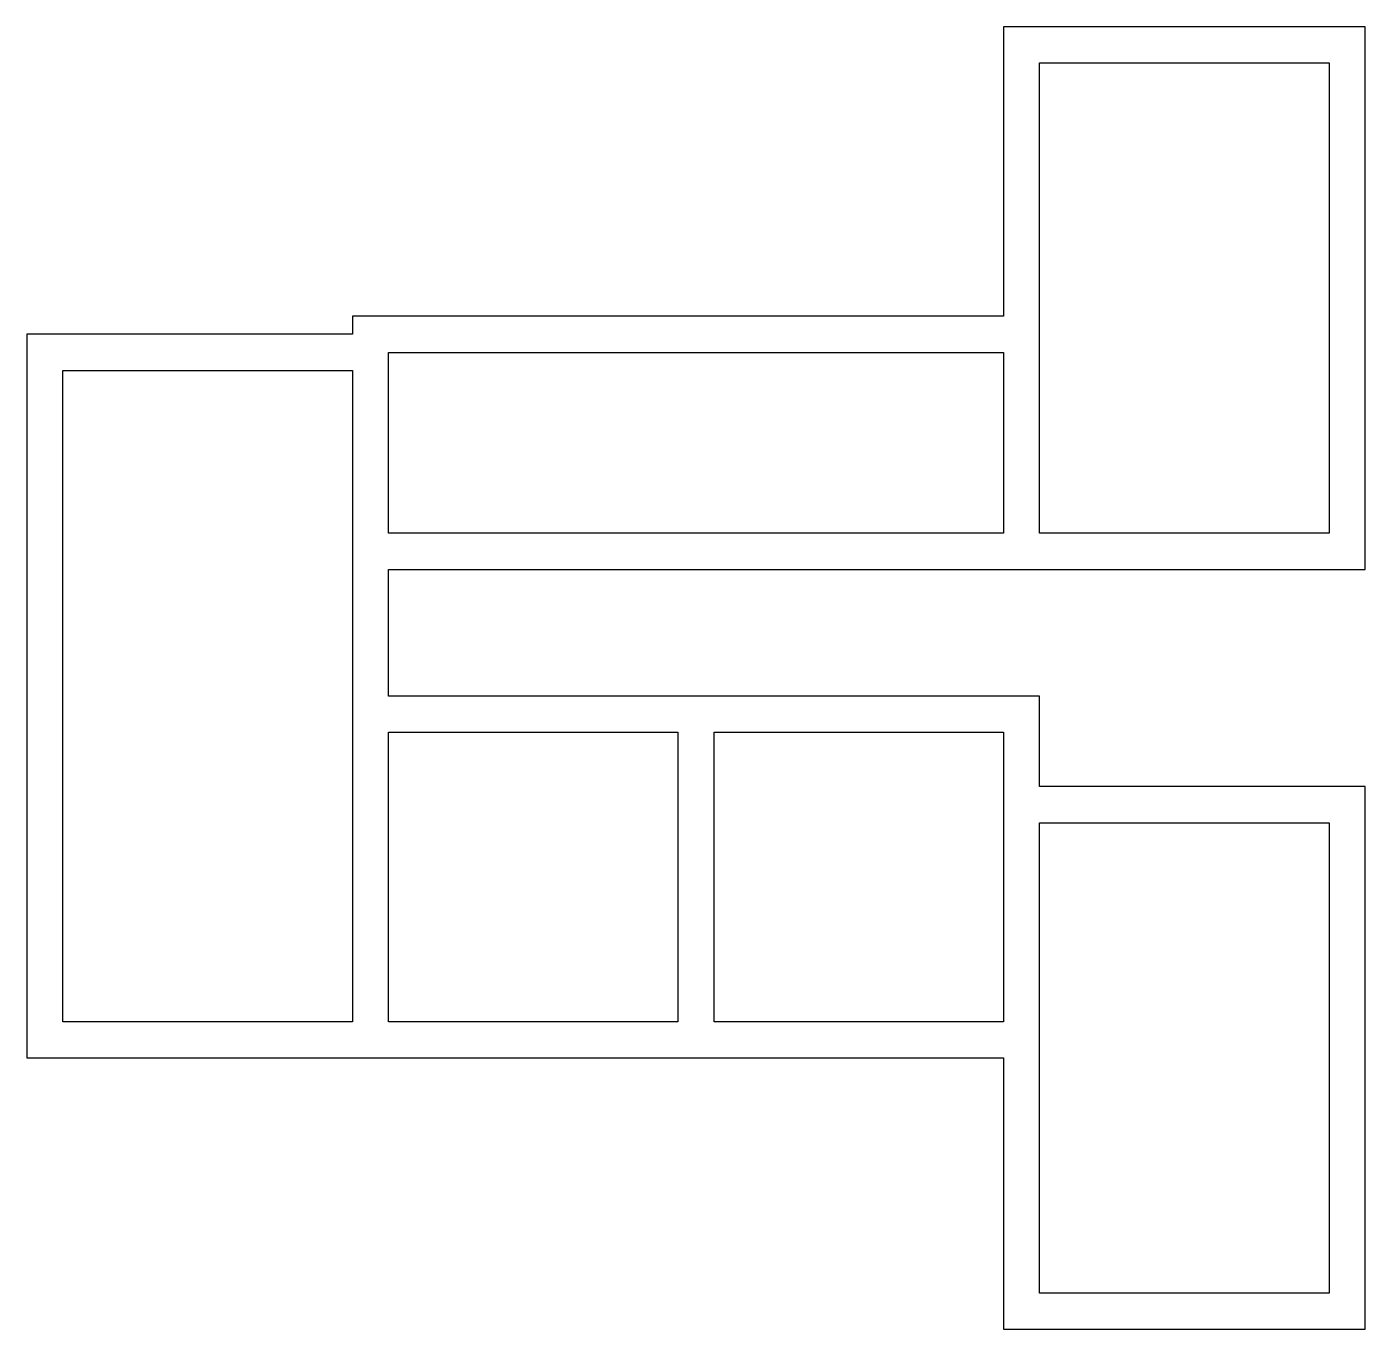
# Model space of a CAD drawing. Header units: metres. Extents: x -20 to 128, y -70 to 74.
import ezdxf

# ---------------------------------------------------------------- set-up
doc = ezdxf.new("R2010")
doc.units = ezdxf.units.M

msp = doc.modelspace()

# ---------------------------------------------------------------- linework, layer by layer
for p, q in [((128, 74), (88, 74)), ((88, 74), (88, 42)), ((128, 14), (128, 74)), ((92, 18), (92, 70)), ((92, 70), (124, 70)), ((124, 70), (124, 18)), ((88, 42), (16, 42)), ((16, 42), (16, 40)), ((16, 40), (-20, 40)), ((-20, 40), (-20, -40)), ((20, 18), (20, 38)), ((20, 38), (88, 38)), ((88, 38), (88, 18)), ((-16, -36), (-16, 36)), ((-16, 36), (16, 36)), ((16, 36), (16, -36)), ((88, 18), (20, 18)), ((124, 18), (92, 18)), ((20, 14), (128, 14)), ((20, 0), (20, 14)), ((92, 0), (20, 0)), ((92, -10), (92, 0)), ((20, -36), (20, -4)), ((20, -4), (52, -4)), ((52, -4), (52, -36)), ((56, -36), (56, -4)), ((56, -4), (88, -4)), ((88, -4), (88, -36)), ((128, -10), (92, -10)), ((128, -70), (128, -10)), ((92, -66), (92, -14)), ((92, -14), (124, -14)), ((124, -14), (124, -66)), ((16, -36), (-16, -36)), ((52, -36), (20, -36)), ((88, -36), (56, -36)), ((-20, -40), (88, -40)), ((88, -40), (88, -70)), ((124, -66), (92, -66)), ((88, -70), (128, -70))]:
    msp.add_line(p, q)

doc.saveas('drawing.dxf')
